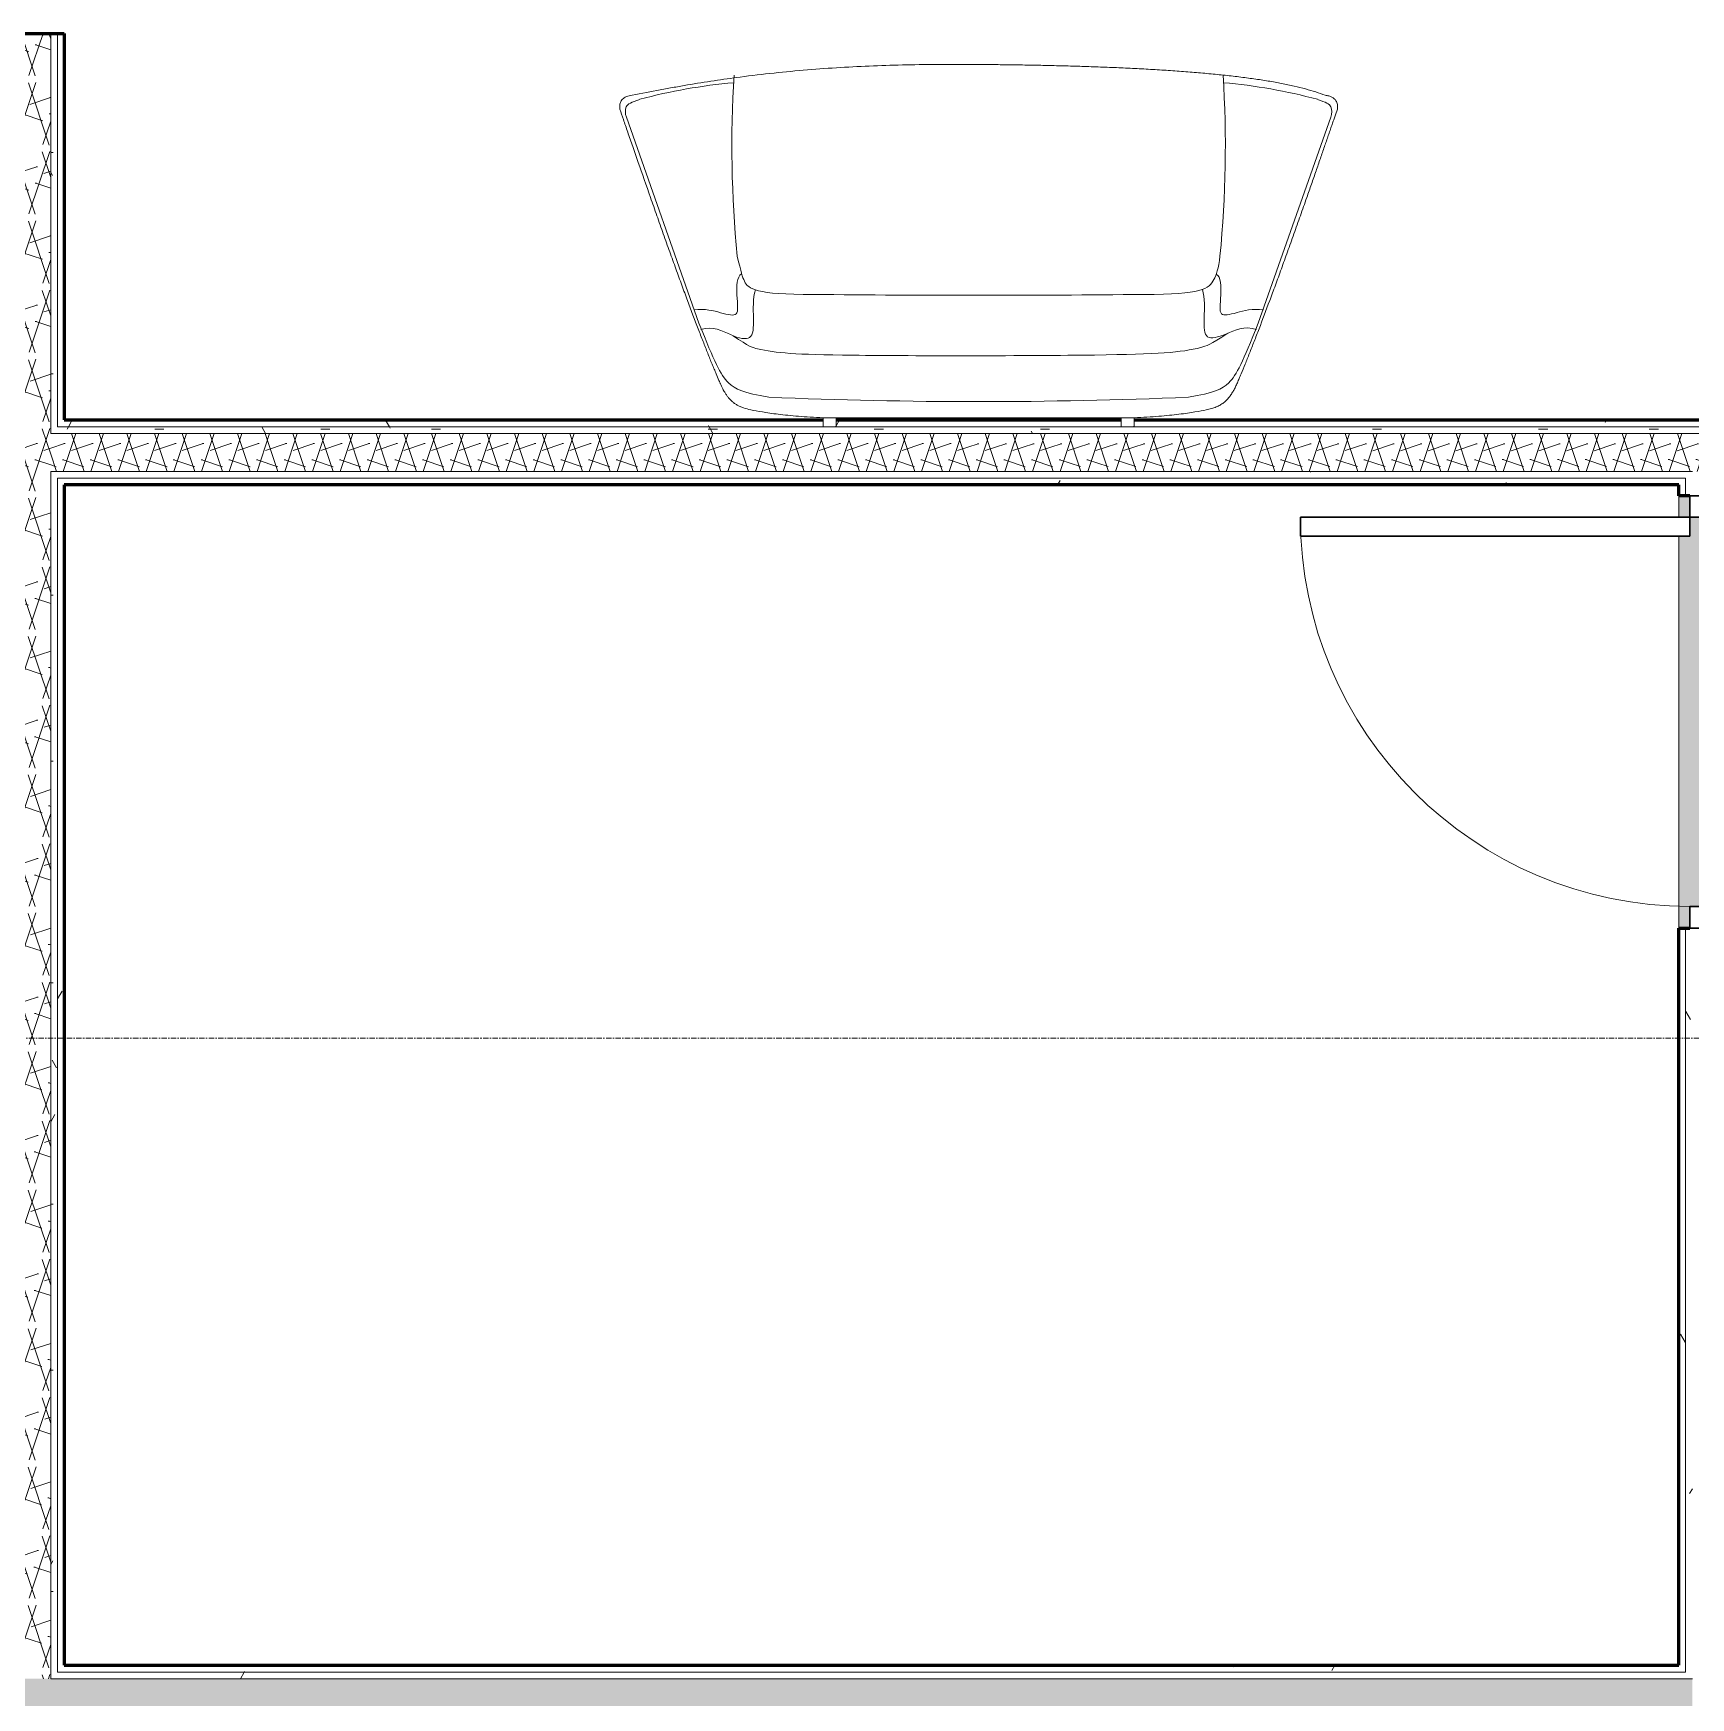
# Model space of a CAD drawing. Header units: inches. Extents: x -4061 to -1937, y 10959 to 12323.
# Drawn here: x -3636.2 to -3482.9, y 11126.2 to 11280.2 of the extents above; entities that cross this region are included whole.
import ezdxf

# ---------------------------------------------------------------- set-up
doc = ezdxf.new("R2010")
doc.units = ezdxf.units.IN
doc.header["$MEASUREMENT"] = 0
doc.linetypes.add('Grid Line 1_2_', pattern=[0.875, 0.5, -0.125, 0.125, -0.125])
for name, color, linetype, lineweight in [('0-1', 7, 'Continuous', 5), ('A-DOOR', 31, 'Continuous', 18), ('A-DOOR-7', 31, 'Continuous', 9), ('A-DOOR-8', 31, 'Continuous', 30), ('A-DOOR-FRAM', 31, 'Continuous', 30), ('A-WALL', 113, 'Continuous', 18), ('A-WALL-PATT-6', 111, 'Continuous', 9), ('I-FURN', 30, 'Continuous', 9), ('I-WALL', 2, 'Continuous', 18), ('I-WALL-1', 2, 'Continuous', 5), ('I-WALL-2', 2, 'Continuous', 60), ('S-GRID-1', 1, 'Grid Line 1_2_', 9)]:
    doc.layers.add(name, color=color, linetype=linetype, lineweight=lineweight)
pattern_1 = [(0, (0, 0), (20.48, 5.12), [0.845, -14.515, 0.845, -14.515, -81.92]), (0, (0, 0), (20.48, 5.12), [-30.72, 0.845, -29.875, 0.845, -14.515, -35.84]), (0, (0, 0), (20.48, 5.12), [-76.8, 0.845, -9.395, 0.845, -24.755]), (120, (7.68, 2.56), (-14.67405, 15.1762003), [0.845, -14.515, 0.845, -14.515, -81.92]), (120, (7.68, 2.56), (-14.67405, 15.1762003), [-30.72, 0.845, -29.875, 0.845, -14.515, -35.84]), (120, (7.68, 2.56), (-14.67405, 15.1762003), [-76.8, 0.845, -9.395, 0.845, -24.755]), (240, (10.24, 12.8), (-5.80595, -20.2962003), [0.845, -14.515, 0.845, -14.515, -81.92]), (240, (10.24, 12.8), (-5.80595, -20.2962003), [-30.72, 0.845, -29.875, 0.845, -14.515, -35.84]), (240, (10.24, 12.8), (-5.80595, -20.2962003), [-76.8, 0.845, -9.395, 0.845, -24.755])]
pattern_2 = [(161.57, (0.32, 0.32), (-2.560496185, -0.000537386), [0, -18.214, 2.022, 0]), (18.43, (-0.32, 0.32), (-2.560496185, 0.000537386), [0, -18.214, 2.022, 0]), (108.43, (0.32, 0.32), (1.27922091, -6.400876726), [6.07, -14.166]), (71.57, (-0.32, 0.32), (1.27922091, 6.400876726), [6.07, -14.166])]

# ---------------------------------------------------------------- blocks, each defined once
blk = doc.blocks.new('CTR - 1st Phase - Shell_rvt-1-ENLARGED RCP - 1ST FLOOR PLAN - EAST')
at = {"layer": 'S-GRID-1'}
blk.add_line((-1936.83, 11187.19), (-4027.88, 11187.19), dxfattribs=at)
blk = doc.blocks.new('Seating-Setee-Teknion-BBMC_Metropolitan-R2013 - Lounge Settee-1463093-ENLARGED RCP - 1ST FLOOR PLAN - EAST')
at = {"layer": 'I-FURN'}
for p, q in [((-14.38, 16.96), (-14.38, 16.18)), ((-13.23, 17.01), (-14.33, 17.01)), ((-13.18, 16.18), (-13.18, 16.96)), ((13.18, 16.96), (13.18, 16.18)), ((14.33, 17.01), (13.23, 17.01)), ((14.38, 16.18), (14.38, 16.96)), ((13.18, 16.18), (-13.18, 16.18)), ((-32.58, -11.63), (-25.87, 7.43)), ((32.58, -11.63), (25.87, 7.43))]:
    blk.add_line(p, q, dxfattribs=at)
for centre, radius, start, end in [((-14.33, 16.96), 0.05, 90, 180), ((-13.23, 16.96), 0.05, 0, 90), ((13.23, 16.96), 0.05, 90, 180), ((14.33, 16.96), 0.05, 0, 90), ((0, -443.54), 458.23, 87.5725, 92.4275), ((0, -1564.76), 1569.61, 89.44191, 90.55809), ((81.89, -8.96), 104.71, 174.4123, 183.5877), ((-81.89, -8.96), 104.71, 356.4123, 5.5877), ((-18.28, 35.39), 50.39, 254.9741, 265.0259), ((18.28, 35.39), 50.39, 274.9741, 285.0259)]:
    blk.add_arc(centre, radius, start, end, dxfattribs=at)
for points, knots in [([(-21.06, 15.45), (-21.23, 15.42), (-21.55, 15.34), (-21.98, 15.19), (-22.28, 15.04), (-22.5, 14.9), (-22.66, 14.8), (-22.8, 14.68), (-22.93, 14.56), (-23.06, 14.42), (-23.17, 14.29), (-23.28, 14.14), (-23.39, 13.99), (-23.48, 13.83), (-23.58, 13.67), (-23.67, 13.5), (-23.76, 13.32), (-23.84, 13.13), (-23.93, 12.94), (-24.02, 12.75), (-24.13, 12.48), (-24.33, 11.99), (-24.65, 11.23), (-25.05, 10.23), (-25.48, 9.14), (-26.09, 7.57), (-26.74, 5.83), (-27.45, 3.93), (-27.91, 2.67), (-28.28, 1.63), (-28.57, 0.83), (-28.87, 0.01), (-29.26, -1.1), (-29.66, -2.23), (-30.06, -3.35), (-30.33, -4.12), (-30.57, -4.82), (-30.79, -5.44), (-31, -6.05), (-31.21, -6.65), (-31.41, -7.23), (-31.61, -7.81), (-31.8, -8.36), (-31.99, -8.9), (-32.17, -9.42), (-32.34, -9.92), (-32.51, -10.4), (-32.66, -10.85), (-32.81, -11.27), (-32.99, -11.79), (-33.11, -12.14), (-33.18, -12.35)], [0, 0, 0, 0, 0.020833, 0.041667, 0.0625, 0.072917, 0.083333, 0.09375, 0.104167, 0.114583, 0.125, 0.135417, 0.145833, 0.15625, 0.166667, 0.177083, 0.1875, 0.197917, 0.208333, 0.21875, 0.229167, 0.25, 0.291667, 0.333333, 0.375, 0.416667, 0.5, 0.541667, 0.583333, 0.604167, 0.625, 0.645833, 0.666667, 0.708333, 0.729167, 0.75, 0.765625, 0.78125, 0.796875, 0.8125, 0.828125, 0.84375, 0.859375, 0.875, 0.890625, 0.90625, 0.921875, 0.9375, 0.953125, 0.96875, 1, 1, 1, 1]), ([(-14.38, 16.18), (-15.21, 16.14), (-16.35, 16.08), (-17.66, 15.96), (-18.55, 15.86), (-19.33, 15.75), (-20.24, 15.61), (-20.77, 15.52), (-21.06, 15.45)], [0, 0, 0, 0, 0.25, 0.375, 0.5, 0.625, 0.75, 1, 1, 1, 1]), ([(21.06, 15.45), (20.77, 15.52), (20.24, 15.61), (19.33, 15.75), (18.55, 15.86), (17.66, 15.96), (16.35, 16.08), (15.21, 16.14), (14.38, 16.18)], [0, 0, 0, 0, 0.25, 0.375, 0.5, 0.625, 0.75, 1, 1, 1, 1]), ([(33.18, -12.35), (33.08, -12.07), (32.92, -11.6), (32.66, -10.85), (32.39, -10.04), (32, -8.92), (31.31, -6.95), (30.55, -4.76), (29.76, -2.51), (29.26, -1.1), (28.87, 0.01), (28.57, 0.83), (28.28, 1.63), (27.91, 2.67), (27.45, 3.93), (26.74, 5.83), (26.09, 7.57), (25.48, 9.14), (25.05, 10.23), (24.72, 11.06), (24.46, 11.68), (24.24, 12.2), (24.08, 12.6), (23.96, 12.87), (23.92, 12.97), (23.85, 13.11), (23.76, 13.32), (23.66, 13.52), (23.59, 13.65), (23.54, 13.73), (23.46, 13.87), (23.36, 14.03), (23.26, 14.18), (23.17, 14.29), (23.08, 14.39), (22.96, 14.52), (22.83, 14.65), (22.71, 14.75), (22.63, 14.81), (22.52, 14.89), (22.34, 15.01), (22.07, 15.15), (21.66, 15.31), (21.31, 15.4), (21.06, 15.45)], [0, 0, 0, 0, 0.041667, 0.0625, 0.083333, 0.125, 0.166667, 0.25, 0.291667, 0.333333, 0.354167, 0.375, 0.395833, 0.416667, 0.458333, 0.5, 0.583333, 0.625, 0.666667, 0.708333, 0.729167, 0.75, 0.78125, 0.789062, 0.792969, 0.796875, 0.8125, 0.828125, 0.832031, 0.835938, 0.84375, 0.859375, 0.867188, 0.875, 0.882812, 0.890625, 0.90625, 0.914062, 0.917969, 0.921875, 0.9375, 0.953125, 0.96875, 1, 1, 1, 1]), ([(-25.87, 7.43), (-24.42, 11.02), (-23.48, 13.17), (-21.73, 13.89), (-19.41, 14.28)], [0, 0, 0, 0, 0.2252068, 0.4081871, 0.4081871, 0.4081871, 0.4081871]), ([(25.87, 7.43), (24.42, 11.02), (23.48, 13.17), (21.73, 13.89), (19.41, 14.28)], [0, 0, 0, 0, 0.2252068, 0.4081871, 0.4081871, 0.4081871, 0.4081871]), ([(-23.04, 8.36), (-21.45, 9.43), (-19.2, 10.12), (-14.55, 10.45), (15.42, 10.48), (19.02, 10.17), (21.24, 9.62), (22.71, 8.59)], [0, 0, 0, 0, 0.248898, 1.278682, 2.343766, 3.342718, 3.556847, 3.556847, 3.556847, 3.556847]), ([(-25.7, 8.01), (-24.59, 7.65), (-22.65, 8.61), (-20.89, 9.06), (-20.8, 7.35), (-20.95, 5.09), (-20.7, 4.32)], [0, 0, 0, 0, 0.1414553, 0.2981065, 0.4572853, 0.5889724, 0.5889724, 0.5889724, 0.5889724]), ([(25.7, 8.01), (24.59, 7.66), (22.7, 8.73), (20.88, 9.11), (20.77, 7.39), (20.9, 5.13), (20.64, 4.36)], [0, 0, 0, 0, 0.1441141, 0.3036305, 0.4661544, 0.5996296, 0.5996296, 0.5996296, 0.5996296]), ([(-26.35, 6.19), (-25.32, 6.06), (-23.62, 6.55), (-22.14, 6.89), (-22.44, 5.24), (-22.44, 3.12), (-21.98, 2.9)], [0, 0, 0, 0, 0.1221935, 0.2623978, 0.4124405, 0.5340575, 0.5340575, 0.5340575, 0.5340575]), ([(26.35, 6.19), (25.31, 6.06), (23.59, 6.56), (22.1, 6.91), (22.4, 5.24), (22.39, 3.1), (21.92, 2.88)], [0, 0, 0, 0, 0.1221935, 0.2623978, 0.4124405, 0.5340575, 0.5340575, 0.5340575, 0.5340575]), ([(-22.32, 1.23), (-22.18, 2.42), (-21.62, 4.03), (-20.65, 4.78), (-15.29, 4.78)], [0, 0, 0, 0, 0.1145501, 0.345051, 0.345051, 0.345051, 0.345051]), ([(22.32, 1.23), (21.97, 2.73), (21.62, 4.03), (20.65, 4.78), (15.29, 4.78)], [0, 0, 0, 0, 0.1141086, 0.334486, 0.334486, 0.334486, 0.334486]), ([(-32.58, -11.63), (-32.7, -11.97), (-32.7, -12.77), (-32.13, -13), (-31.35, -13.27)], [0, 0, 0, 0, 0.0494276, 0.1116388, 0.1116388, 0.1116388, 0.1116388]), ([(32.58, -11.63), (32.7, -11.97), (32.7, -12.77), (32.13, -13), (31.35, -13.27)], [0, 0, 0, 0, 0.0494276, 0.1116388, 0.1116388, 0.1116388, 0.1116388]), ([(-33.18, -12.35), (-33.19, -12.43), (-33.2, -12.58), (-33.19, -12.79), (-33.14, -12.98), (-33.02, -13.24), (-32.79, -13.45), (-32.41, -13.6), (-32.17, -13.63), (-32.04, -13.65)], [0, 0, 0, 0, 0.111111, 0.222222, 0.333333, 0.444444, 0.722222, 0.861111, 1, 1, 1, 1]), ([(-32.04, -13.65), (-31.77, -13.75), (-31.2, -13.96), (-30.25, -14.24), (-29.37, -14.46), (-28.61, -14.63), (-28.03, -14.74), (-27.42, -14.86), (-26.79, -14.97), (-26.14, -15.07), (-25.47, -15.17), (-24.79, -15.26), (-24.08, -15.35), (-23.36, -15.44), (-22.63, -15.52), (-21.88, -15.59), (-21.12, -15.67), (-20.34, -15.73), (-19.56, -15.8), (-18.76, -15.86), (-17.95, -15.92), (-17.14, -15.97), (-16.32, -16.02), (-15.49, -16.07), (-14.65, -16.12), (-13.81, -16.16), (-12.96, -16.2), (-12.12, -16.23), (-11.26, -16.26), (-10.41, -16.29), (-9.56, -16.32), (-8.71, -16.35), (-7.85, -16.37), (-7, -16.39), (-5.88, -16.42), (-4.48, -16.45), (-2.82, -16.47), (-1.19, -16.49), (0.95, -16.51), (3.58, -16.51), (6.67, -16.47), (10.75, -16.35), (14.8, -16.11), (18.91, -15.72), (21.79, -15.38), (24.46, -15.01), (26.51, -14.68), (28.17, -14.39), (29.87, -14.08), (31.16, -13.83), (32.04, -13.65)], [0, 0, 0, 0, 0.02381, 0.047619, 0.071429, 0.083333, 0.095238, 0.107143, 0.119048, 0.130952, 0.142857, 0.154762, 0.166667, 0.178571, 0.190476, 0.202381, 0.214286, 0.22619, 0.238095, 0.25, 0.261905, 0.27381, 0.285714, 0.297619, 0.309524, 0.321429, 0.333333, 0.345238, 0.357143, 0.369048, 0.380952, 0.392857, 0.404762, 0.416667, 0.428571, 0.452381, 0.47619, 0.5, 0.52381, 0.571429, 0.619048, 0.666667, 0.761905, 0.809524, 0.857143, 0.892857, 0.928571, 0.946429, 0.964286, 1, 1, 1, 1]), ([(32.04, -13.65), (32.14, -13.64), (32.34, -13.61), (32.58, -13.53), (32.78, -13.43), (32.94, -13.3), (33.06, -13.15), (33.14, -12.99), (33.17, -12.86), (33.19, -12.76), (33.2, -12.61), (33.2, -12.47), (33.18, -12.35)], [0, 0, 0, 0, 0.111111, 0.222222, 0.333333, 0.444444, 0.555556, 0.666667, 0.75, 0.791667, 0.833333, 1, 1, 1, 1])]:
    blk.add_open_spline(points, degree=3, knots=knots, dxfattribs=at)
for points in [[(-14.38, 16.18), (-13.78, 16.18), (-13.18, 16.18)], [(14.38, 16.18), (13.78, 16.18), (13.18, 16.18)]]:
    blk.add_open_spline(points, degree=2, dxfattribs=at)
blk = doc.blocks.new('HOLLOW METAL - UNIT DOOR-1759144-ENLARGED RCP - 1ST FLOOR PLAN - EAST')
at = {"layer": 'A-DOOR-7'}
blk.add_arc((18, 2.25), 36, 90, 180, dxfattribs=at)
at = {"layer": 'A-DOOR-8'}
for p, q in [((18, 38.25), (16.25, 38.25)), ((16.25, 38.25), (16.25, 2.25)), ((18, 2.25), (18, 38.25)), ((16.25, 2.25), (18, 2.25))]:
    blk.add_line(p, q, dxfattribs=at)
at = {"layer": 'A-DOOR-FRAM'}
for p, q in [((-18, 2.25), (-20, 2.25)), ((-20, 2.25), (-20, -3.5)), ((-18, 0.3125), (-18, 2.25)), ((18, 2.25), (18, 0.3125)), ((20, 2.25), (18, 2.25)), ((20, -3.5), (20, 2.25)), ((-17.375, 0.3125), (-18, 0.3125)), ((-17.375, -1.5625), (-17.375, 0.3125)), ((18, 0.3125), (17.375, 0.3125)), ((17.375, 0.3125), (17.375, -1.5625)), ((-18, -3.5), (-18, -1.5625)), ((-18, -1.5625), (-17.375, -1.5625)), ((17.375, -1.5625), (18, -1.5625)), ((18, -1.5625), (18, -3.5)), ((-20, -3.5), (-18, -3.5)), ((18, -3.5), (20, -3.5))]:
    blk.add_line(p, q, dxfattribs=at)

msp = doc.modelspace()

# ---------------------------------------------------------------- hatches: boundary and pattern name
at = {"layer": 'A-WALL-PATT-6'}
h = msp.add_hatch(dxfattribs=at)
h.set_pattern_fill('FP_17', color=256, style=0, pattern_type=2)
h.set_pattern_definition(pattern_2)
h.paths.add_polyline_path([(-3634.57, 11127.94), (-3634.57, 11280.16), (-3638.07, 11280.16), (-3638.07, 11127.94)], flags=0)
h = msp.add_hatch(dxfattribs=at)
h.set_pattern_fill('FP_1', color=256, style=0, pattern_type=2)
h.set_pattern_definition(pattern_1)
h.paths.add_polyline_path([(-3633.95, 11128.56), (-3633.95, 11239.64), (-3634.57, 11239.64), (-3634.57, 11128.56)], flags=0)
h.paths.add_polyline_path([(-3633.95, 11243.14), (-3633.95, 11280.16), (-3634.57, 11280.16), (-3634.57, 11243.14)], flags=0)
h = msp.add_hatch(dxfattribs=at)
h.set_pattern_fill('FP_1', color=256, style=0, pattern_type=2)
h.set_pattern_definition(pattern_1)
h.paths.add_polyline_path([(-3633.95, 11129.19), (-3633.32, 11129.19), (-3633.32, 11239.01), (-3633.95, 11239.01), (-3633.95, 11129.19)], flags=0)
h.paths.add_polyline_path([(-3633.32, 11243.76), (-3633.32, 11280.16), (-3633.95, 11280.16), (-3633.95, 11243.76)], flags=0)
h = msp.add_hatch(dxfattribs=at)
h.set_pattern_fill('FP_1', color=256, style=0, pattern_type=2)
h.set_pattern_definition(pattern_1)
h.paths.add_polyline_path([(-3633.95, 11243.14), (-3478.6, 11243.14), (-3478.6, 11243.76), (-3633.95, 11243.76)], flags=0)
h = msp.add_hatch(dxfattribs=at)
h.set_pattern_fill('FP_1', color=256, style=0, pattern_type=2)
h.set_pattern_definition(pattern_1)
h.paths.add_polyline_path([(-3545.92, 11243.76), (-3535.52, 11243.77), (-3535.56, 11243.81), (-3535.56, 11244.39), (-3561.92, 11244.39), (-3561.93, 11243.8), (-3561.93, 11243.76), (-3549.15, 11243.76)], flags=0)
h.paths.add_polyline_path([(-3595.53, 11243.76), (-3563.07, 11243.76), (-3563.12, 11243.81), (-3563.12, 11244.39), (-3633.32, 11244.39), (-3633.32, 11243.76)], flags=0)
h.paths.add_polyline_path([(-3477.97, 11243.76), (-3477.97, 11244.39), (-3534.36, 11244.39), (-3534.36, 11243.81), (-3534.41, 11243.76), (-3478.6, 11243.76)], flags=0)
h = msp.add_hatch(dxfattribs=at)
h.set_pattern_fill('FP_17', color=256, style=0, pattern_type=2)
h.set_pattern_definition(pattern_2)
h.paths.add_polyline_path([(-3482.72, 11239.64), (-3479.22, 11239.64), (-3479.22, 11243.14), (-3634.57, 11243.14), (-3634.57, 11239.64), (-3488.23, 11239.64)], flags=0)
h = msp.add_hatch(dxfattribs=at)
h.set_pattern_fill('FP_1', color=256, style=0, pattern_type=2)
h.set_pattern_definition(pattern_1)
h.paths.add_polyline_path([(-3633.95, 11239.01), (-3482.72, 11239.01), (-3482.72, 11239.64), (-3633.95, 11239.64), (-3633.95, 11239.02)], flags=0)
h = msp.add_hatch(dxfattribs=at)
h.set_pattern_fill('FP_1', color=256, style=0, pattern_type=2)
h.set_pattern_definition(pattern_1)
h.paths.add_polyline_path([(-3483.97, 11238.39), (-3483.35, 11238.39), (-3483.35, 11239.01), (-3633.32, 11239.01), (-3633.32, 11238.39), (-3488.23, 11238.39)], flags=0)
h = msp.add_hatch(dxfattribs=at)
h.set_pattern_fill('FP_1', color=256, style=0, pattern_type=2)
h.set_pattern_definition(pattern_1)
h.paths.add_polyline_path([(-3482.72, 11031.94), (-3482.72, 11124.44), (-3483.35, 11124.43), (-3483.34, 11031.94)], flags=0)
h.paths.add_polyline_path([(-3483.35, 11127.94), (-3482.72, 11127.94), (-3482.72, 11197.39), (-3483.35, 11197.39), (-3483.35, 11128.56)], flags=0)
h.paths.add_polyline_path([(-3482.72, 11237.39), (-3482.72, 11239.01), (-3483.35, 11239.01), (-3483.35, 11237.39), (-3482.97, 11237.39)], flags=0)
h = msp.add_hatch(dxfattribs=at)
h.set_pattern_fill('FP_1', color=256, style=0, pattern_type=2)
h.set_pattern_definition(pattern_1)
h.paths.add_polyline_path([(-3483.35, 11032.56), (-3483.35, 11123.81), (-3483.97, 11123.81), (-3483.97, 11032.56)], flags=0)
h.paths.add_polyline_path([(-3483.35, 11128.56), (-3483.35, 11197.39), (-3483.97, 11197.39), (-3483.97, 11128.56)], flags=0)
h.paths.add_polyline_path([(-3483.35, 11237.39), (-3483.35, 11238.39), (-3483.97, 11238.39), (-3483.97, 11237.39)], flags=0)
h = msp.add_hatch(dxfattribs=at)
h.set_pattern_fill('FP_1', color=256, style=0, pattern_type=2)
h.set_pattern_definition(pattern_1)
h.paths.add_polyline_path([(-3494.91, 11128.56), (-3483.97, 11128.56), (-3483.97, 11129.19), (-3633.95, 11129.19), (-3633.95, 11128.56), (-3503.56, 11128.56)], flags=0)
h.paths.add_polyline_path([(-3649.18, 11128.56), (-3638.7, 11128.56), (-3638.7, 11129.19), (-3822.72, 11129.19), (-3822.72, 11128.56), (-3656.85, 11128.56)], flags=0)
h = msp.add_hatch(dxfattribs=at)
h.set_pattern_fill('FP_1', color=256, style=0, pattern_type=2)
h.set_pattern_definition(pattern_1)
h.paths.add_polyline_path([(-3494.94, 11127.94), (-3483.35, 11127.94), (-3483.35, 11128.56), (-3634.57, 11128.56), (-3634.57, 11127.94), (-3503.56, 11127.94)], flags=0)
h.paths.add_polyline_path([(-3649.18, 11127.94), (-3638.07, 11127.94), (-3638.09, 11128.56), (-3822.72, 11128.56), (-3822.72, 11127.94), (-3656.85, 11127.94)], flags=0)
h = msp.add_hatch(dxfattribs=at)
h.set_pattern_fill('FP_17', color=256, style=0, pattern_type=2)
h.set_pattern_definition(pattern_2)
h.paths.add_polyline_path([(-3495.13, 11124.44), (-3482.72, 11124.44), (-3482.72, 11127.94), (-3822.72, 11127.94), (-3822.72, 11124.44), (-3503.56, 11124.44)], flags=0)
at = {"layer": 'I-WALL-1'}
h = msp.add_hatch(color=256, dxfattribs=at)
h.paths.add_polyline_path([(-3482.97, 11235.39), (-3482.97, 11237.39), (-3483.97, 11237.39), (-3483.97, 11235.39), (-3483.35, 11235.39)], flags=0)
h.paths.add_polyline_path([(-3483.35, 11197.39), (-3482.97, 11197.39), (-3482.97, 11199.39), (-3481.04, 11199.39), (-3481.04, 11200.01), (-3479.16, 11200.01), (-3479.16, 11199.39), (-3477.97, 11199.39), (-3477.97, 11235.39), (-3479.16, 11235.39), (-3479.16, 11234.76), (-3481.04, 11234.76), (-3481.04, 11235.39), (-3482.97, 11235.39), (-3482.97, 11233.64), (-3483.97, 11233.64), (-3483.97, 11197.39)], flags=0)

# ---------------------------------------------------------------- linework, layer by layer
at = {"layer": 'A-WALL'}
for p, q in [((-3634.57, 11243.14), (-3634.57, 11280.16)), ((-3633.95, 11243.76), (-3633.95, 11280.16)), ((-3563.07, 11243.76), (-3633.95, 11243.76)), ((-3535.51, 11243.76), (-3561.97, 11243.76)), ((-3478.6, 11243.76), (-3534.41, 11243.76)), ((-3479.22, 11243.14), (-3634.57, 11243.14)), ((-3482.72, 11239.64), (-3634.57, 11239.64)), ((-3634.57, 11127.94), (-3634.57, 11239.64)), ((-3483.35, 11239.01), (-3633.95, 11239.01)), ((-3633.95, 11128.56), (-3633.95, 11239.01)), ((-3483.35, 11237.39), (-3483.35, 11239.01)), ((-3483.35, 11128.56), (-3483.35, 11197.39)), ((-3634.57, 11127.94), (-3482.72, 11127.94)), ((-3633.95, 11128.56), (-3483.35, 11128.56))]:
    msp.add_line(p, q, dxfattribs=at)
at = {"layer": 'I-WALL'}
for p, q in [((-3483.97, 11237.39), (-3483.97, 11235.39)), ((-3483.97, 11233.64), (-3483.97, 11197.39))]:
    msp.add_line(p, q, dxfattribs=at)
at = {"layer": 'I-WALL-2'}
for p, q in [((-3639.32, 11280.16), (-3633.32, 11280.16)), ((-3633.32, 11280.16), (-3633.32, 11244.39)), ((-3633.32, 11244.39), (-3563.12, 11244.39)), ((-3561.92, 11244.39), (-3535.56, 11244.39)), ((-3534.36, 11244.39), (-3477.97, 11244.39)), ((-3483.97, 11238.39), (-3633.32, 11238.39)), ((-3633.32, 11238.39), (-3633.32, 11129.19)), ((-3483.97, 11237.39), (-3483.97, 11238.39)), ((-3482.97, 11237.39), (-3483.97, 11237.39)), ((-3483.97, 11129.19), (-3483.97, 11197.39)), ((-3483.97, 11197.39), (-3482.97, 11197.39)), ((-3633.32, 11129.19), (-3483.97, 11129.19))]:
    msp.add_line(p, q, dxfattribs=at)

# ---------------------------------------------------------------- block references
at = {"layer": '0-1'}
msp.add_blockref('CTR - 1st Phase - Shell_rvt-1-ENLARGED RCP - 1ST FLOOR PLAN - EAST', (0, 0), dxfattribs=at)
at = {"layer": 'A-DOOR', "rotation": 89.99999999999902}
msp.add_blockref('HOLLOW METAL - UNIT DOOR-1759144-ENLARGED RCP - 1ST FLOOR PLAN - EAST', (-3480.72, 11217.39), dxfattribs=at)
at = {"layer": 'I-FURN', "rotation": 180}
msp.add_blockref('Seating-Setee-Teknion-BBMC_Metropolitan-R2013 - Lounge Settee-1463093-ENLARGED RCP - 1ST FLOOR PLAN - EAST', (-3548.74, 11260.78), dxfattribs=at)

doc.saveas('drawing.dxf')
